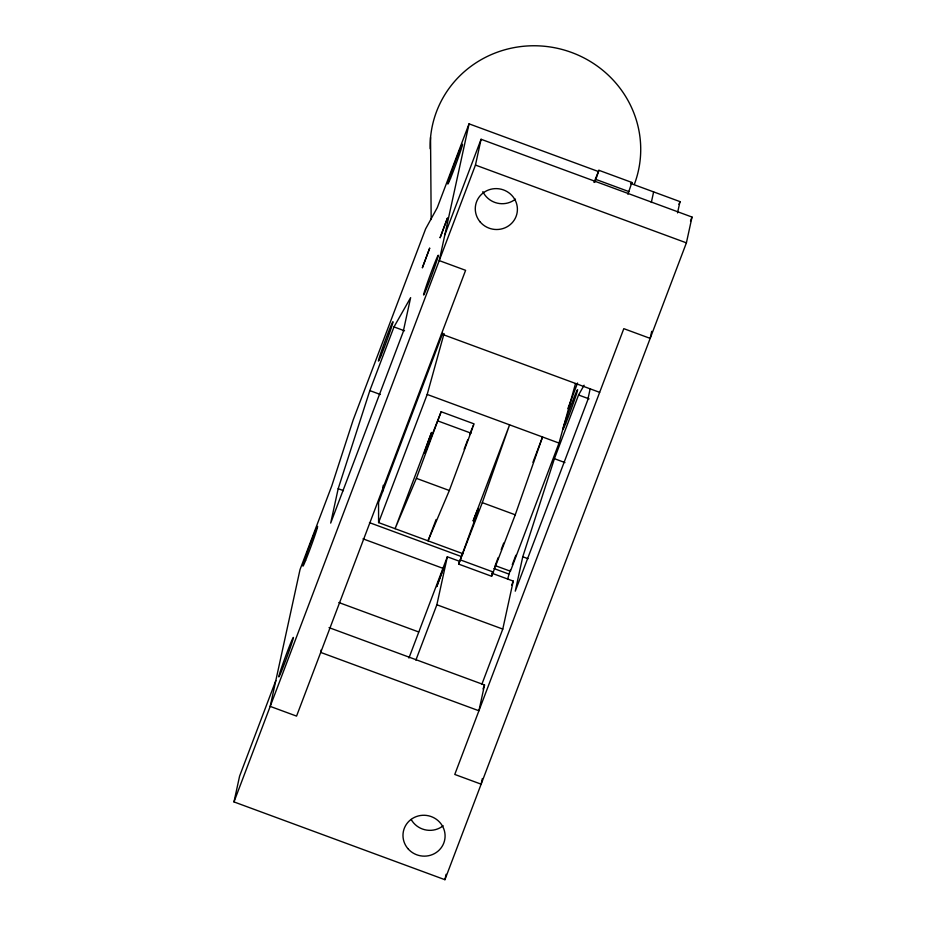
<?xml version="1.0" encoding="UTF-8"?>
<svg xmlns="http://www.w3.org/2000/svg" width="926" height="926" viewBox="0 0 926 926"><rect width="100%" height="100%" fill="white"/><g stroke="black" fill="none" stroke-linecap="round" stroke-linejoin="round"><path stroke-width="1.39" d="M627.897 194.275L631.879 182.457L598.914 170.303L594.943 182.121M463.15 553.794L378.595 522.611L378.56 502.54L382.415 492.204L383.283 485.259M458.659 564.108L471.253 529.579A17.536 0.625 -69.8 0 0 478.233 509.369A17.536 0.625 -69.8 0 0 473.128 520.991L509.589 424.837L482.296 502.656L458.659 564.108L491.625 576.261L515.25 514.81L542.543 436.991L532.936 462.329M491.625 576.261L491.868 575.139M441.135 411.734L416.376 478.348L395.078 528.688L431.562 432.442A17.536 0.625 -69.8 0 0 424.571 452.721A17.536 0.625 -69.8 0 0 429.676 441.089L441.135 411.734L474.089 423.888L449.33 490.502L428.032 540.842L436.134 519.486M444.862 234.799L481.08 139.27L692.023 217.054L686.398 242.855L444.92 879.7L233.977 801.916L239.602 776.115L275.821 680.587M338.187 488.696L330.686 523.086L403.134 332.04L410.635 297.64L393.99 326.924L369.833 390.61L338.187 488.696L343.465 490.641M321.31 649.705L320.72 652.425L478.916 710.763L484.541 684.974L329.043 627.631M469.054 123.841L439.237 260.6L465.604 270.323L296.563 716.111L270.195 706.388L300.012 569.629L331.797 485.837L353.188 419.906L425.636 228.849L437.28 207.632L469.054 123.841L597.988 171.379M233.977 801.916L475.455 165.071L481.08 139.27M415.878 660.122L436.864 604.771L447.327 556.781L459.435 561.249M507.587 579.294L510.261 569.988M444.92 879.7L446.1 874.271M481.798 684.43L502.783 629.078L513.247 581.088L491.718 573.159M584.109 385.228L578.553 394.997L554.408 458.683L522.762 556.757L515.261 591.158L587.709 400.101L590.105 389.094M482.365 778.534L481.138 784.172L454.77 774.449L623.811 328.661L650.179 338.384L651.707 331.334M651.314 202.481L653.629 191.902M677.531 212.899L679.997 201.625L630.56 183.394M378.595 522.611L427.187 394.453L444.063 333.545M495.572 565.751L510.434 571.226L559.026 443.068L575.509 383.549M492.215 574.004L492.69 572.546M382.415 492.204L442.709 333.21M464.146 449.26L467.688 439.908M469.714 434.56L472.248 427.881M408.933 658.039L447.327 556.781M593.994 182.434L598.914 170.303M494.704 566.828L498.2 557.579M501.209 549.65L503.709 543.053M567.858 408.586L577.558 383.017M512.298 564.617L515.851 555.241M511.708 585.139L513.247 581.088M483.036 688.944L484.541 684.974M678.966 204.322L679.997 201.625M690.495 221.094L692.023 217.054M472.862 426.388L473.36 425.208M631.115 183.869L631.879 182.457M595.95 179.447L628.916 191.601M475.455 165.071L686.398 242.855M441.459 334.008L599.654 392.346M393.99 326.924L404.535 330.814M578.553 394.997L589.098 398.886M427.187 394.453L559.026 443.068M369.833 390.61L380.389 394.499M554.408 458.683L564.953 462.572M438.114 421.029L471.068 433.183M416.376 478.348L449.33 490.502M482.296 502.656L515.25 514.81M522.762 556.757L528.028 558.702M369.462 522.646L461.414 556.561M493.859 568.518L508.733 574.004M460.558 559.975L493.523 572.129M363.015 538.851L442.79 568.263M436.864 604.771L502.783 629.078M338.858 602.537L418.645 631.949M430.544 137.511L431.169 219.531M430.15 148.75A105.448 102.091 12.3 0 1 552.741 47.388A105.448 102.091 12.3 0 1 634.298 184.471M515.469 199.136A21.09 20.418 12.3 0 1 482.863 191.624M443.16 825.772A21.09 20.418 12.3 0 1 411.167 819.452M422.395 267.683L429.664 248.237L422.395 267.683M440.139 237.658L447.397 218.2L440.139 237.658M436.736 586.552L443.994 567.106L436.736 586.552M480.177 221.962A21.09 20.418 12.3 0 0 516.118 216.36A21.09 20.418 12.3 0 0 492.736 188.869A21.09 20.418 12.3 0 0 480.177 221.962M381.061 355.596A21.09 0.752 -69.8 0 0 392.902 322.468A21.09 0.752 -69.8 0 0 383.017 346.66A21.09 0.752 -69.8 0 0 381.061 355.596M305.626 560.404A21.09 0.752 -69.8 0 0 317.468 527.276A21.09 0.752 -69.8 0 0 307.571 551.468A21.09 0.752 -69.8 0 0 305.626 560.404M450.511 178.301A21.09 0.752 -69.8 0 0 462.352 145.174A21.09 0.752 -69.8 0 0 452.455 169.365A21.09 0.752 -69.8 0 0 450.511 178.301M281.423 671.362A21.09 0.752 -69.8 0 0 293.264 638.245A21.09 0.752 -69.8 0 0 283.379 662.426A21.09 0.752 -69.8 0 0 281.423 671.362M426.319 289.259A21.09 0.752 -69.8 0 0 438.16 256.132A21.09 0.752 -69.8 0 0 428.263 280.323A21.09 0.752 -69.8 0 0 426.319 289.259M407.868 848.598A21.09 20.418 12.3 0 0 443.809 842.996A21.09 20.418 12.3 0 0 420.416 815.517A21.09 20.418 12.3 0 0 407.868 848.598M565.636 423.657A21.09 0.752 -69.8 0 0 577.477 390.529A21.09 0.752 -69.8 0 0 567.58 414.721A21.09 0.752 -69.8 0 0 565.636 423.657"/></g></svg>
